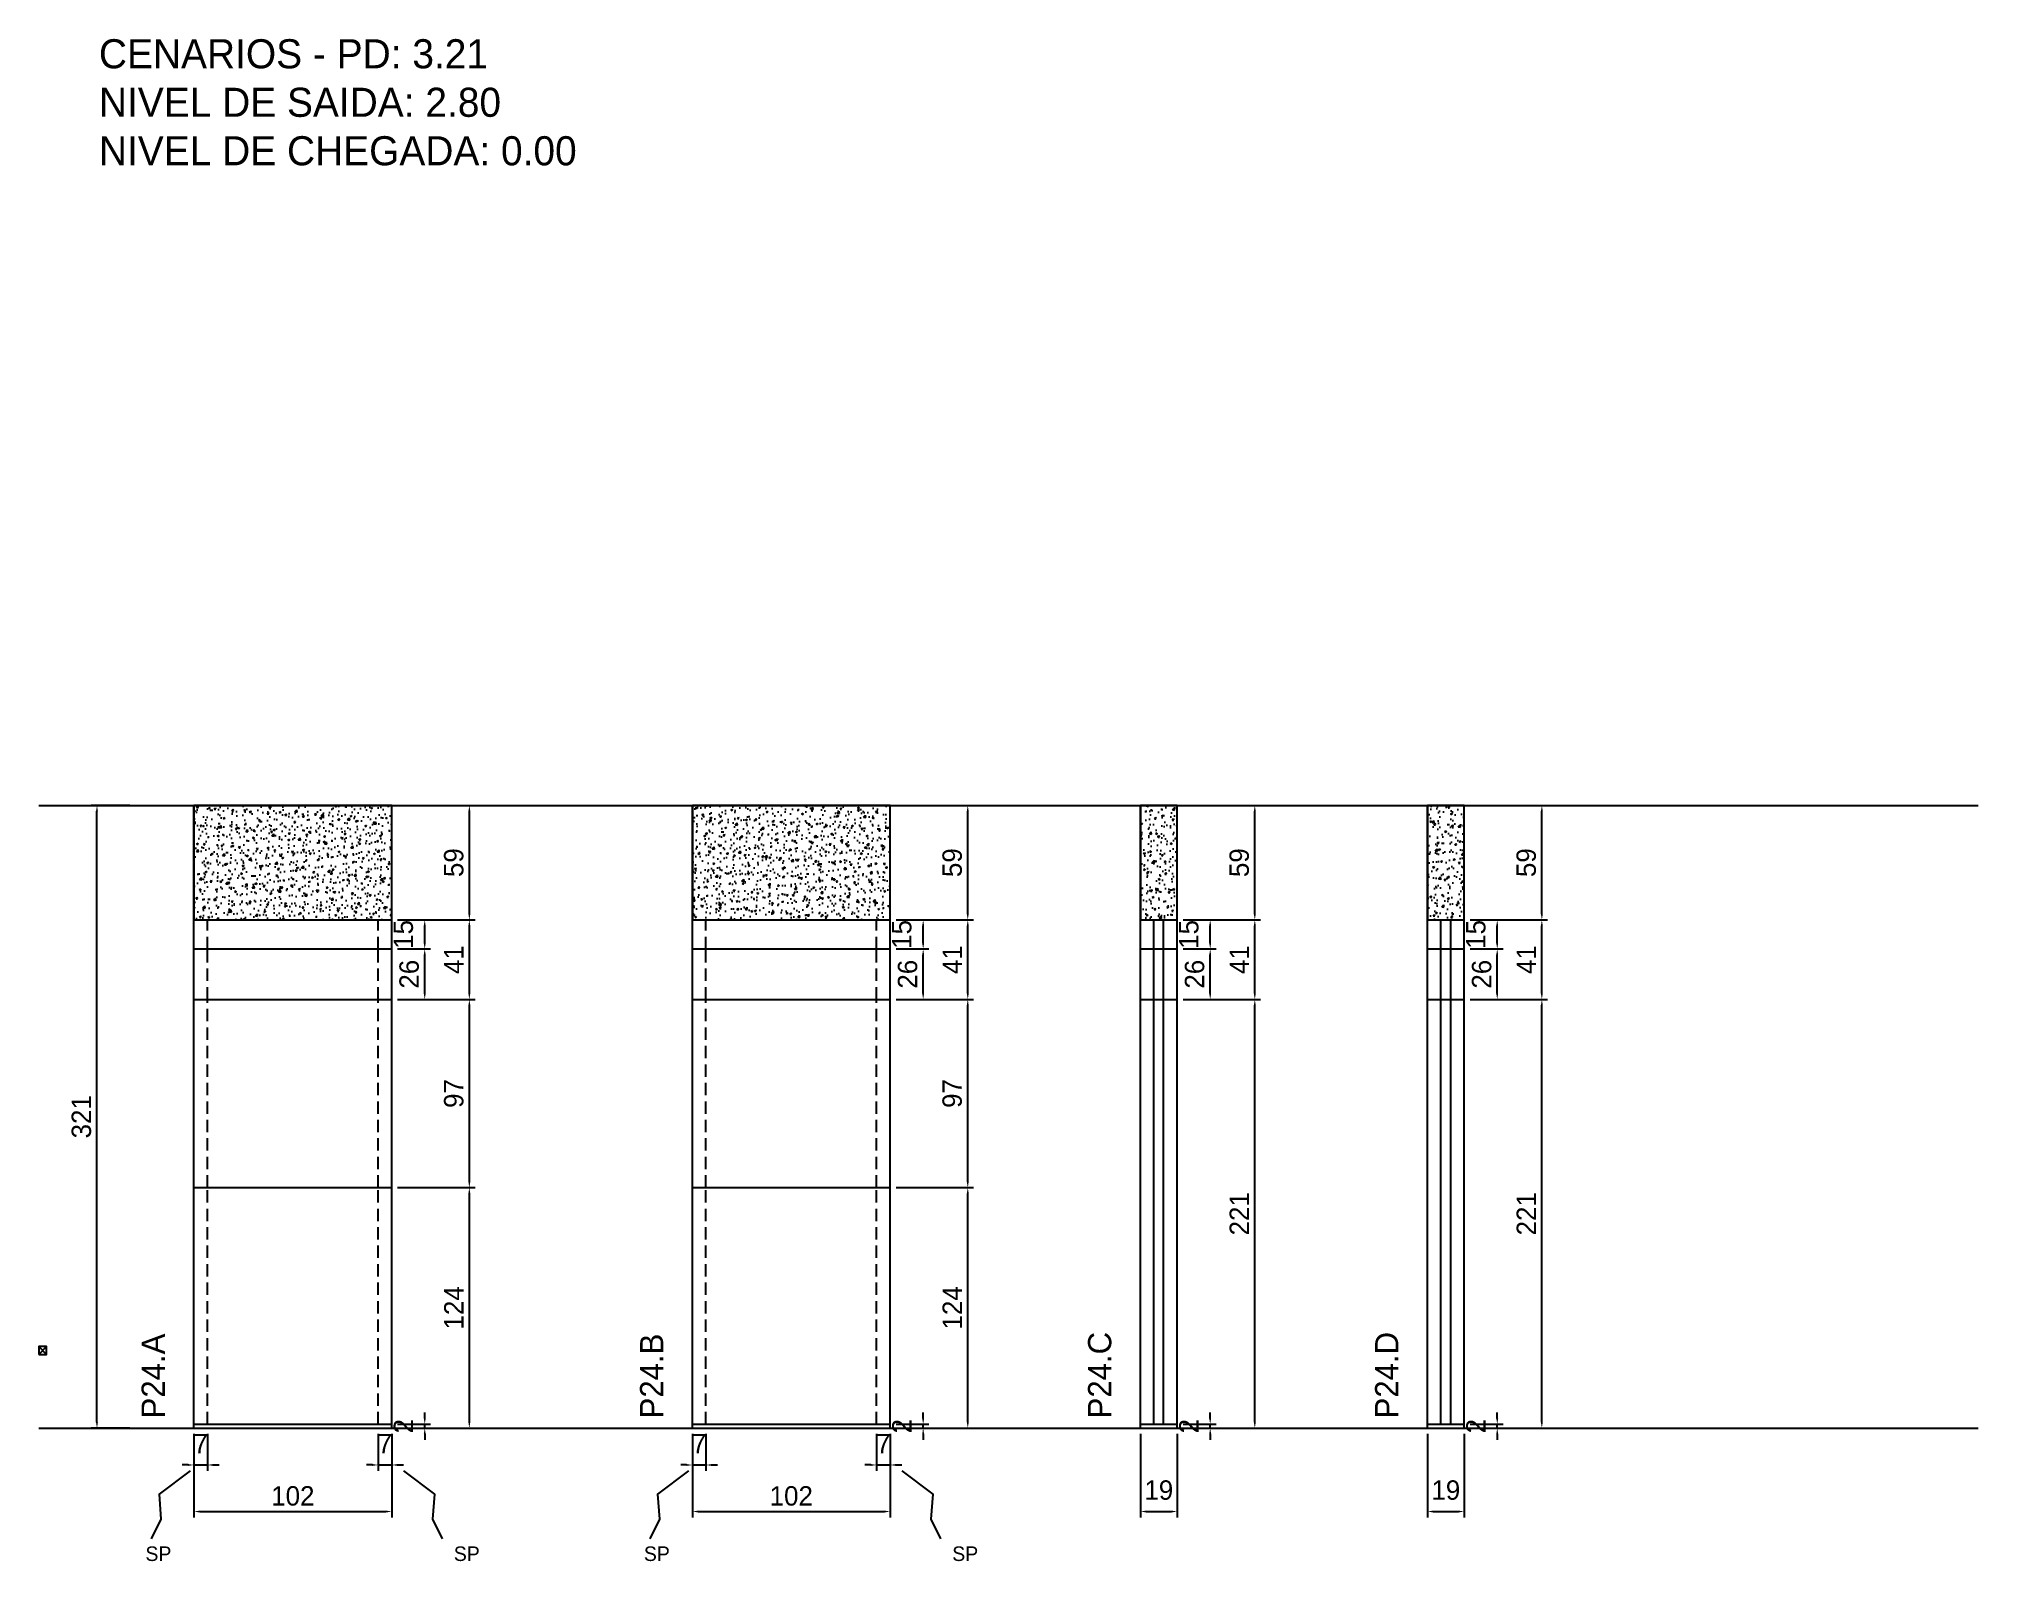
# Model space of a CAD drawing. Header units: centimetres. Extents: x 0 to 1000, y -490 to 295.
import ezdxf

# ---------------------------------------------------------------- set-up
doc = ezdxf.new("R2010")
doc.units = ezdxf.units.CM
doc.linetypes.add('DASHED', pattern=[2, -2])
doc.linetypes.add('HIDDEN', pattern=[9.525, 6.35, -3.175])
for name, color, linetype in [('COTA', 241, 'Continuous'), ('NOMENCLATURA', 7, 'Continuous'), ('Nível', 160, 'Continuous'), ('Painéis', 200, 'Continuous'), ('SARR_2.2x7', 40, 'Continuous'), ('Sarrafo de Pressão', 42, 'HIDDEN'), ('texto', 7, 'Continuous')]:
    doc.layers.add(name, color=color, linetype=linetype)
doc.dimstyles.new('PAINEL', dxfattribs={"dimtxt": 10, "dimasz": 3, "dimexe": 3, "dimexo": 3, "dimgap": 3, "dimtad": 1, "dimcen": 2.5, "dimclrd": 4, "dimclre": 4, "dimclrt": 240, "dimazin": 3, "dimtfac": 1, "dimtmove": 0, "dimatfit": 3})

# ---------------------------------------------------------------- blocks, each defined once
blk = doc.blocks.new('MULDURA')
at = {"layer": 'Paineis'}
for p, q in [((0, 0), (4, 4)), ((4, 0), (0, 4))]:
    blk.add_line(p, q, dxfattribs=at)
blk.add_lwpolyline([(0, 0), (4, 0), (4, 4), (0, 4)], close=True, dxfattribs=at)

msp = doc.modelspace()

# ---------------------------------------------------------------- hatches: boundary and pattern name
at = {"layer": 'COTA'}
h = msp.add_hatch(dxfattribs=at)
h.set_pattern_fill('AR-CONC', color=256, scale=0.05)
h.paths.add_polyline_path([(182, -159), (182, -100), (80, -100), (80, -159)])
h = msp.add_hatch(dxfattribs=at)
h.set_pattern_fill('AR-CONC', color=256, scale=0.05)
h.paths.add_polyline_path([(439, -159), (439, -100), (337, -100), (337, -159)])
h = msp.add_hatch(dxfattribs=at)
h.set_pattern_fill('AR-CONC', color=256, scale=0.05)
h.paths.add_polyline_path([(587, -159), (587, -100), (568, -100), (568, -159)])
h = msp.add_hatch(dxfattribs=at)
h.set_pattern_fill('AR-CONC', color=256, scale=0.05)
h.paths.add_polyline_path([(735, -159), (735, -100), (716, -100), (716, -159)])

# ---------------------------------------------------------------- linework, layer by layer
for p, q in [((80, -159), (80, -100)), ((80, -100), (182, -100)), ((182, -159), (182, -100)), ((337, -159), (337, -100)), ((337, -100), (439, -100)), ((439, -159), (439, -100)), ((568, -159), (568, -100)), ((568, -100), (587, -100)), ((587, -159), (587, -100)), ((716, -159), (716, -100)), ((716, -100), (735, -100)), ((735, -159), (735, -100))]:
    msp.add_line(p, q, dxfattribs=at)
for points in [[(182, -159), (182, -100), (80, -100), (80, -159)], [(439, -159), (439, -100), (337, -100), (337, -159)], [(587, -159), (587, -100), (568, -100), (568, -159)], [(735, -159), (735, -100), (716, -100), (716, -159)]]:
    msp.add_lwpolyline(points, close=True, dxfattribs=at)
at = {"layer": 'COTA', "color": 4}
for points in [[(78, -443), (62, -455), (63, -468), (58, -478)], [(188, -443), (204, -455), (203, -468), (208, -478)], [(335, -443), (319, -455), (320, -468), (315, -478)], [(445, -443), (461, -455), (460, -468), (465, -478)]]:
    msp.add_lwpolyline(points, dxfattribs=at)
at = {"layer": 'Nível', "linetype": 'DASHED'}
for points in [[(0, -100), (1000, -100)], [(0, -421), (1000, -421)]]:
    msp.add_lwpolyline(points, dxfattribs=at)
at = {"layer": 'Painéis'}
for p, q in [((80, -159), (182, -159)), ((80, -421), (80, -159)), ((182, -421), (182, -159)), ((337, -159), (439, -159)), ((337, -421), (337, -159)), ((439, -421), (439, -159)), ((568, -159), (587, -159)), ((568, -421), (568, -159)), ((587, -421), (587, -159)), ((716, -159), (735, -159)), ((716, -421), (716, -159)), ((735, -421), (735, -159)), ((80, -174), (182, -174)), ((337, -174), (439, -174)), ((568, -174), (587, -174)), ((716, -174), (735, -174)), ((80, -200), (182, -200)), ((337, -200), (439, -200)), ((568, -200), (587, -200)), ((716, -200), (735, -200)), ((80, -297), (182, -297)), ((337, -297), (439, -297)), ((80, -419), (182, -419)), ((337, -419), (439, -419)), ((568, -419), (587, -419)), ((716, -419), (735, -419))]:
    msp.add_line(p, q, dxfattribs=at)
at = {"layer": 'SARR_2.2x7'}
for points in [[(575, -174), (575, -159)], [(580, -174), (580, -159)], [(723, -174), (723, -159)], [(728, -174), (728, -159)], [(575, -200), (575, -174)], [(580, -200), (580, -174)], [(723, -200), (723, -174)], [(728, -200), (728, -174)], [(575, -419), (575, -200)], [(580, -419), (580, -200)], [(723, -419), (723, -200)], [(728, -419), (728, -200)]]:
    msp.add_lwpolyline(points, dxfattribs=at)
at = {"layer": 'Sarrafo de Pressão', "linetype": 'HIDDEN'}
for points in [[(87, -174), (87, -159)], [(175, -174), (175, -159)], [(344, -174), (344, -159)], [(432, -174), (432, -159)], [(87, -200), (87, -174)], [(175, -200), (175, -174)], [(344, -200), (344, -174)], [(432, -200), (432, -174)], [(87, -297), (87, -200)], [(175, -297), (175, -200)], [(344, -297), (344, -200)], [(432, -297), (432, -200)], [(87, -419), (87, -297)], [(175, -419), (175, -297)], [(344, -419), (344, -297)], [(432, -419), (432, -297)]]:
    msp.add_lwpolyline(points, dxfattribs=at)

# ---------------------------------------------------------------- block references
at = {"layer": 'COTA'}
msp.add_blockref('MULDURA', (0, -383), dxfattribs=at)

# ---------------------------------------------------------------- texts
at = {"layer": 'NOMENCLATURA'}
for s, p in [('CENARIOS - PD: 3.21', (31, 280)), ('NIVEL DE SAIDA: 2.80', (31, 255)), ('NIVEL DE CHEGADA: 0.00', (31, 230))]:
    msp.add_text(s, height=15, dxfattribs=at).set_placement(p)
for s, p in [('P24.A', (65, -416)), ('P24.B', (322, -416)), ('P24.C', (553, -416)), ('P24.D', (701, -416))]:
    msp.add_text(s, height=12, rotation=90, dxfattribs=at).set_placement(p)
at = {"layer": 'texto', "color": 4, "char_height": 7.5, "attachment_point": 1}
for insert in [(55, -482), (214, -482), (312, -482), (471, -482)]:
    msp.add_mtext('SP', dxfattribs=dict(at, insert=insert))

# ---------------------------------------------------------------- dimensions: what is measured, and where the dimension line sits
at = {"layer": 'COTA'}
msp.add_linear_dim(base=(30, -421), p1=(50, -421), p2=(50, -100), angle=90, dimstyle='PAINEL', dxfattribs=at).render()
at = {"layer": 'COTA', "color": 4}
for base, p1, p2 in [((222, -159), (182, -159), (182, -100)), ((479, -159), (439, -159), (439, -100)), ((627, -159), (587, -159), (587, -100)), ((775, -159), (735, -159), (735, -100)), ((199, -174), (182, -174), (182, -159)), ((222, -200), (182, -200), (182, -159)), ((456, -174), (439, -174), (439, -159)), ((479, -200), (439, -200), (439, -159)), ((604, -174), (587, -174), (587, -159)), ((627, -200), (587, -200), (587, -159)), ((752, -174), (735, -174), (735, -159)), ((775, -200), (735, -200), (735, -159)), ((199, -200), (182, -200), (182, -174)), ((456, -200), (439, -200), (439, -174)), ((604, -200), (587, -200), (587, -174)), ((752, -200), (735, -200), (735, -174)), ((222, -297), (182, -297), (182, -200)), ((479, -297), (439, -297), (439, -200)), ((627, -421), (587, -421), (587, -200)), ((775, -421), (735, -421), (735, -200)), ((222, -421), (182, -421), (182, -297)), ((479, -421), (439, -421), (439, -297)), ((199, -421), (182, -421), (182, -419)), ((456, -421), (439, -421), (439, -419)), ((604, -421), (587, -421), (587, -419)), ((752, -421), (735, -421), (735, -419))]:
    msp.add_linear_dim(base=base, p1=p1, p2=p2, angle=90, dimstyle='PAINEL', dxfattribs=at).render()
for base, p1, p2 in [((80, -440), (80, -421), (87, -421)), ((80, -464), (80, -421), (182, -421)), ((175, -440), (175, -421), (182, -421)), ((337, -440), (337, -421), (344, -421)), ((337, -464), (337, -421), (439, -421)), ((432, -440), (432, -421), (439, -421)), ((568, -464), (568, -421), (587, -421)), ((716, -464), (716, -421), (735, -421))]:
    msp.add_linear_dim(base=base, p1=p1, p2=p2, dimstyle='PAINEL', dxfattribs=at).render()

doc.saveas('drawing.dxf')
